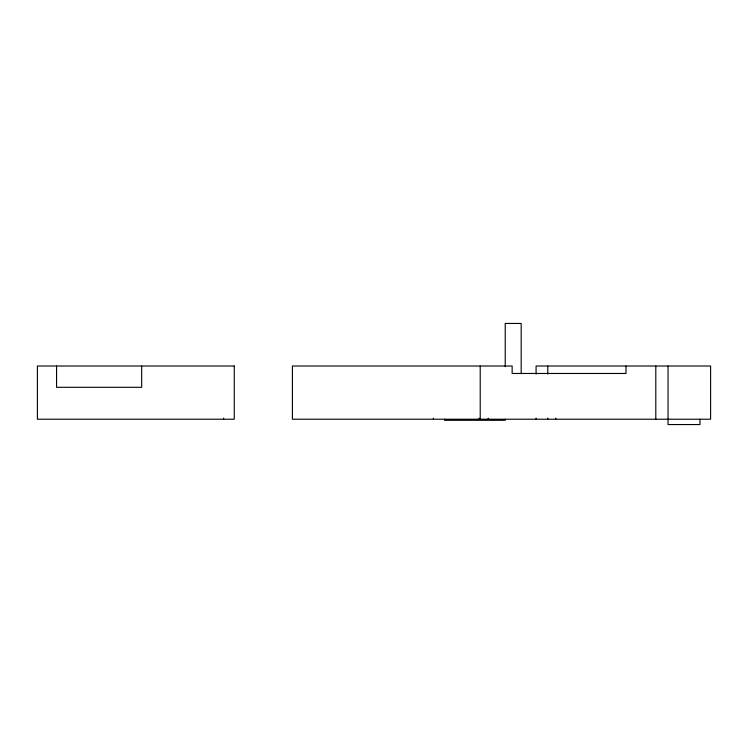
<?xml version="1.0" encoding="UTF-8"?>
<svg xmlns="http://www.w3.org/2000/svg" width="748" height="748" viewBox="0 0 748 748"><rect width="100%" height="100%" fill="white"/><g stroke="black" fill="none" stroke-linecap="round" stroke-linejoin="round"><path stroke-width="1.12" d="M699.96 419.226L699.96 424.546L668.039 424.546L668.039 366.015M655.8 366.015L655.8 419.226M626.001 366.015L626.001 373.467L512.146 373.467L512.146 366.015L292.403 366.015L292.403 419.226L710.6 419.226L710.6 366.015L536.082 366.015L536.082 374.131M555.773 418.16L555.773 419.226M547.788 366.015L547.788 374.112M547.788 418.16L547.788 419.226M536.082 418.16L536.082 419.226M521.188 373.673L521.188 323.454L505.227 323.454L505.227 366.67M505.227 419.226L505.227 420.292L444.574 420.292L444.574 419.226M488.201 418.16L488.201 419.226M480.216 366.015L480.216 419.226M479.159 418.16L479.159 419.226M433.401 418.16L433.401 419.226M223.615 418.16L223.615 419.226M141.681 366.015L141.681 387.305L56.558 387.305L56.558 366.015M234.264 366.015L37.4 366.015L37.4 419.226L234.264 419.226L234.264 366.015"/></g></svg>
